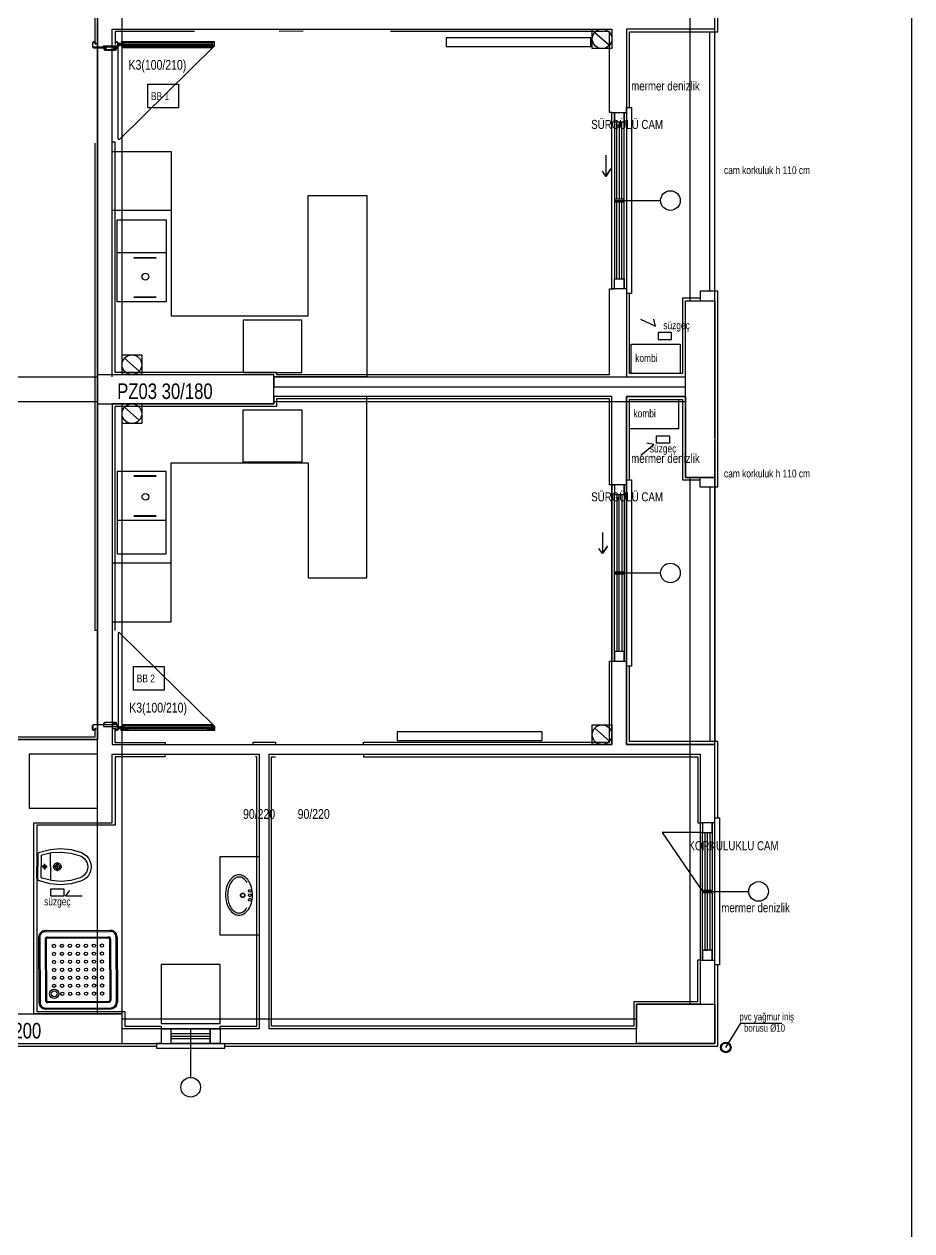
# Model space of a CAD drawing. Header units: centimetres. Extents: x 0 to 12309, y -30 to 2970.
# Drawn here: x 1694 to 2147, y 586 to 1201 of the extents above; entities that cross this region are included whole.
import ezdxf

# ---------------------------------------------------------------- set-up
doc = ezdxf.new("R2010")
doc.units = ezdxf.units.CM
doc.layers.add('SCOTT-CERCEVE', color=7, linetype='Continuous')
doc.layers.add('SCOTT-MIMARI', color=8, linetype='Continuous')

msp = doc.modelspace()

# ---------------------------------------------------------------- linework, layer by layer
at = {"layer": 'SCOTT-CERCEVE'}
msp.add_line((2146.7, 0), (2146.7, 2970), dxfattribs=at)
at = {"layer": 'SCOTT-MIMARI'}
for p, q in [((1741.8, 1191.23), (1741.53, 1191.23)), ((1741.53, 1190.95), (1743.13, 1190.95)), ((1741.8, 1190.67), (1741.53, 1190.67)), ((1741.53, 1142.82), (1741.53, 1189.8)), ((1742.33, 1190.15), (1742.33, 1191.75)), ((1742.84, 1190.64), (1743.18, 1190.64)), ((1742.87, 1191.19), (1743.18, 1191.19)), ((1744.13, 1190.2), (1744.18, 1190.2)), ((1744.53, 1190.85), (1789.41, 1190.85)), ((1789.81, 1190.2), (1789.76, 1190.2)), ((1766.13, 1084.55), (1741.13, 1084.55)), ((1749.53, 1082.33), (1760.91, 1082.33)), ((1749.53, 1082.03), (1760.91, 1082.03)), ((1760.91, 1062.08), (1749.53, 1062.08)), ((1760.91, 1061.78), (1749.53, 1061.78)), ((1760.91, 970.84), (1749.53, 970.84)), ((1760.91, 970.54), (1749.53, 970.54)), ((1749.53, 950.59), (1760.91, 950.59)), ((1749.53, 950.29), (1760.91, 950.29)), ((1766.13, 948.06), (1741.13, 948.06)), ((1741.53, 890.48), (1741.53, 843.5)), ((1741.8, 842.63), (1741.53, 842.63)), ((1741.53, 842.35), (1743.13, 842.35)), ((1741.8, 842.08), (1741.53, 842.08)), ((1742.33, 843.15), (1742.33, 841.55)), ((1742.84, 842.66), (1743.18, 842.66)), ((1742.87, 842.11), (1743.18, 842.11)), ((1744.13, 843.1), (1744.18, 843.1)), ((1744.53, 842.45), (1789.41, 842.45)), ((1789.81, 843.1), (1789.76, 843.1)), ((1700.05, 776.91), (1700.03, 771.51)), ((1700.56, 777.26), (1700.41, 777.26)), ((1700.56, 777.46), (1700.53, 771.51)), ((1702.3, 776.74), (1702.28, 771.5)), ((1707.03, 771.47), (1707.06, 778.53)), ((1700, 766.11), (1700.03, 771.51)), ((1700.5, 765.56), (1700.53, 771.51)), ((1702.25, 766.25), (1702.28, 771.5)), ((1702.81, 771.49), (1705.36, 771.48)), ((1704.03, 771.49), (1704.02, 770.09)), ((1704.03, 771.49), (1704.03, 772.89)), ((1707.03, 771.47), (1706.99, 764.41)), ((1708.27, 771.47), (1712.84, 771.44)), ((1710.53, 771.46), (1710.52, 769.23)), ((1710.53, 771.46), (1710.54, 773.68)), ((1700.5, 765.76), (1700.35, 765.76)), ((1704.31, 738.82), (1737.67, 739)), ((1701, 735.47), (1701.17, 702.11)), ((1701.55, 735.47), (1701.73, 702.11)), ((1704.32, 738.26), (1737.68, 738.44)), ((1704.34, 734.37), (1704.5, 703.24)), ((1704.89, 734.37), (1705.06, 703.24)), ((1705.44, 735.49), (1736.58, 735.65)), ((1705.45, 734.93), (1736.58, 735.1)), ((1737.14, 734.54), (1737.31, 703.41)), ((1737.7, 734.55), (1737.86, 703.41)), ((1740.47, 735.67), (1740.65, 702.32)), ((1741.03, 735.68), (1741.2, 702.32)), ((1705.62, 702.69), (1736.75, 702.85)), ((1705.62, 702.13), (1736.76, 702.29)), ((1704.52, 699.34), (1737.88, 699.52)), ((1704.53, 698.79), (1737.89, 698.96)), ((2051.7, 679.23), (2059.35, 691.65)), ((2059.35, 691.65), (2080.29, 691.65))]:
    msp.add_line(p, q, dxfattribs=at)
for points in [[(1731.25, 1603.06), (1731.09, 2193.81), (1656.09, 2193.81), (1656.09, 836.31), (1731.09, 836.31)], [(1993.59, 1531.31), (1993.59, 1456.31), (1731.09, 1456.31), (1731.09, 836.31), (1656.09, 836.31), (1656.09, 2193.81), (1731.09, 2193.81), (1731.09, 1604.31), (1743.59, 1604.31), (1743.59, 1531.31), (1993.59, 1531.31)], [(2046.09, 1198.81), (2046.09, 1356.31), (2001.09, 1356.31), (2001.09, 1676.31), (2046.09, 1676.31), (2046.09, 1698.81)], [(1731.09, 1191.31), (1729.84, 1191.31), (1729.84, 1456.31), (1731.09, 1456.31)], [(1731.09, 836.31), (1731.09, 1451.31)], [(2033.59, 1060.06), (2033.59, 1341.31)], [(2046.09, 1060.06), (2046.09, 1341.31)], [(1731.09, 1022.56), (1731.09, 1321.31)], [(1743.59, 1022.56), (1743.59, 1321.31)], [(2001.09, 1158.81), (2002.59, 1158.81), (2002.59, 1197.31), (2046.09, 1197.31), (2047.59, 1197.31), (2047.59, 1236.31)], [(1731.09, 1022.56), (1738.59, 1022.56), (1738.59, 1197.54), (1738.59, 1198.79), (1993.59, 1198.81)], [(1780.61, 1197.54), (1740.11, 1197.54), (1740.03, 1191.11)], [(1836.01, 1197.66), (1823.81, 1197.63)], [(1993.59, 1156.31), (1992.34, 1156.31), (1992.34, 1197.56), (1880.58, 1197.56)], [(1993.59, 1198.81), (1993.59, 1188.81), (1983.59, 1188.81), (1983.59, 1198.81), (1993.59, 1198.81)], [(1984.83, 1197.11), (1992.34, 1190.51)], [(2046.09, 1198.81), (2001.09, 1198.81), (2001.09, 1041.31), (2001.09, 1021.31), (2031.09, 1021.31), (2031.09, 1060.06), (2046.09, 1060.06)], [(2001.09, 1021.31), (2031.09, 1021.31), (2031.09, 1060.06), (2038.3, 1060.06), (2038.59, 1060.06), (2038.59, 1060.06), (2046.09, 1060.06), (2046.09, 1198.81), (2001.09, 1198.81), (2001.09, 1021.31)], [(2043.59, 1065.06), (2043.59, 1197.31)], [(2046.09, 1041.56), (2046.09, 1197.31)], [(2046.09, 1041.56), (2046.09, 1197.31)], [(1729.53, 1192.1), (1729.03, 1192.1), (1729.53, 1192.1), (1729.83, 1191.8), (1729.83, 1191.11), (1730.03, 1191.11), (1730.03, 1191.8), (1729.53, 1192.3), (1729.03, 1192.3), (1728.53, 1191.8), (1728.53, 1189.8), (1729.03, 1189.3), (1734.56, 1189.3), (1734.56, 1189.5), (1729.03, 1189.5), (1728.73, 1189.8), (1728.73, 1191.8), (1729.03, 1192.1)], [(1741, 1190.31), (1741, 1189.56), (1734.02, 1189.56), (1734.02, 1190.31), (1741, 1190.31)], [(1739.37, 1189.3), (1741.03, 1189.3), (1741.53, 1189.8), (1741.53, 1191.8), (1741.03, 1192.3), (1740.53, 1192.3), (1740.03, 1191.8), (1740.03, 1191.11), (1740.23, 1191.11), (1740.23, 1191.8), (1740.53, 1192.1), (1741.03, 1192.1), (1741.33, 1191.8), (1741.33, 1189.8), (1741.03, 1189.5), (1739.17, 1189.5), (1739.17, 1188.3), (1740.31, 1188.3), (1740.31, 1188.25), (1734.78, 1188.25), (1734.48, 1188.55), (1734.48, 1188.8), (1734.78, 1189.1), (1735.62, 1189.1), (1735.62, 1189.3), (1734.78, 1189.3), (1734.28, 1188.8), (1734.28, 1188.55), (1734.78, 1188.05), (1740.31, 1188.05), (1740.31, 1188.5), (1739.37, 1188.5), (1739.37, 1189.3)], [(1740.37, 1188.55), (1740.58, 1188.28), (1740.63, 1188.08), (1740.63, 1188.55), (1740.63, 1189.25), (1739.44, 1189.25), (1739.44, 1188.55), (1740.37, 1188.55)], [(1740.33, 1188.65), (1740.26, 1189.15), (1740.53, 1189.15), (1740.53, 1188.59), (1740.39, 1188.65), (1740.37, 1188.65), (1740.33, 1188.65)], [(1790.76, 1190.2), (1742.33, 1142.51), (1741.53, 1142.51)], [(1790.66, 1192.25), (1790.66, 1190.3), (1789.81, 1190.3), (1789.81, 1190.2), (1790.76, 1190.2), (1790.76, 1192.35), (1743.18, 1192.35), (1743.18, 1190.2), (1744.13, 1190.2), (1744.13, 1190.3), (1743.28, 1190.3), (1743.28, 1192.25), (1790.66, 1192.25)], [(1743.28, 1190.55), (1744.23, 1190.55), (1744.23, 1192.15), (1743.28, 1192.15)], [(1790.51, 1190.45), (1789.66, 1190.45), (1789.66, 1189.45), (1744.28, 1189.45), (1744.28, 1190.45), (1743.43, 1190.45), (1743.43, 1190.35), (1744.18, 1190.35), (1744.18, 1189.35), (1789.76, 1189.35), (1789.76, 1190.35), (1790.51, 1190.35), (1790.51, 1190.45)], [(1744.53, 1192), (1746.83, 1192), (1746.83, 1192.2), (1744.33, 1192.2), (1744.33, 1189.5), (1746.83, 1189.5), (1746.83, 1189.7), (1744.53, 1189.7), (1744.53, 1192)], [(1787.06, 1192.2), (1787.06, 1191.95), (1789.36, 1191.95), (1789.36, 1191.6), (1744.58, 1191.6), (1744.58, 1191.95), (1746.88, 1191.95), (1746.88, 1192.2), (1787.06, 1192.2)], [(1787.06, 1189.75), (1789.36, 1189.75), (1789.36, 1190.1), (1744.58, 1190.1), (1744.58, 1189.75), (1746.88, 1189.75), (1746.88, 1189.5), (1787.06, 1189.5), (1787.06, 1189.75)], [(1789.61, 1192.2), (1787.11, 1192.2), (1787.11, 1192), (1789.41, 1192), (1789.41, 1189.7), (1787.11, 1189.7), (1787.11, 1189.5), (1789.61, 1189.5), (1789.61, 1192.2)], [(1790.66, 1190.55), (1789.71, 1190.55), (1789.71, 1192.15), (1790.66, 1192.15)], [(1908.93, 1194.27), (1908.93, 1189.89), (1982.82, 1189.89), (1982.82, 1194.27), (1908.93, 1194.27)], [(1756.71, 1170.74), (1772.3, 1170.74), (1772.3, 1158.61), (1756.71, 1158.61), (1756.71, 1170.74)], [(2001.09, 1156.31), (2001.09, 1158.81), (2003.59, 1158.81), (2003.59, 1086.31), (2003.59, 1063.81), (2001.09, 1063.81)], [(1993.59, 1066.31), (1993.59, 1156.31), (2001.09, 1156.31), (2001.09, 1066.31), (1993.59, 1066.31), (1994.84, 1066.31), (1994.84, 1071.31), (1999.84, 1071.31), (1999.84, 1066.31), (1999.84, 1156.31), (1999.84, 1151.31), (1994.84, 1151.31), (1994.84, 1156.31), (1994.84, 1071.31), (1996.09, 1071.31), (1996.09, 1110.68)], [(1996.09, 1111.93), (1996.09, 1151.31)], [(1997.34, 1151.31), (1997.34, 1111.93)], [(1998.59, 1111.93), (1998.59, 1151.31)], [(1731.09, 891.99), (1729.84, 891.99), (1729.83, 1140.62)], [(1738.59, 1141.31), (1739.84, 1141.31), (1739.84, 1023.81), (1822.34, 1023.81), (1822.34, 1022.56), (1992.34, 1022.56), (1992.34, 1066.31), (1993.59, 1066.31)], [(1738.59, 1136.31), (1768.59, 1136.31), (1768.59, 1106.31), (1738.59, 1106.31)], [(1738.59, 1136.31), (1768.59, 1136.31), (1768.59, 1052.56), (1838.59, 1052.56), (1838.59, 1113.81), (1868.59, 1113.81), (1868.59, 1021.31), (1821.09, 1021.31)], [(1990.54, 1134.5), (1990.54, 1123.61), (1993.09, 1127.43), (1990.54, 1123.61), (1988.8, 1126.28)], [(1990.54, 1134.5), (1990.54, 1123.61)], [(1738.59, 1021.31), (1738.59, 1111.31)], [(1994.84, 1110.68), (1999.84, 1110.68), (1999.84, 1111.93), (1994.84, 1111.93), (1994.84, 1110.68)], [(1994.84, 1111.31), (2018.46, 1111.31)], [(1997.34, 1110.68), (1997.34, 1071.31), (1998.59, 1071.31), (1998.59, 1110.68)], [(1741.13, 1059.55), (1741.13, 1101.55), (1766.13, 1101.55), (1766.13, 1059.55), (1741.13, 1059.55)], [(2038.59, 1061.56), (2029.59, 1061.56), (2029.59, 1034.06), (2029.59, 1023.06), (2002.59, 1023.06), (2002.59, 1063.81)], [(2046.09, 1060.06), (2046.09, 970.06), (2031.09, 970.06), (2031.09, 1060.06), (2046.09, 1060.06)], [(2046.09, 1040.06), (2046.09, 1065.06), (2038.59, 1065.06), (2038.59, 1060.06)], [(2046.09, 988.81), (2046.09, 965.31), (2047.59, 965.31), (2047.59, 1040.06), (2047.59, 1065.06), (2046.09, 1065.06)], [(1805.4, 1023.63), (1835.4, 1023.63), (1835.4, 1050.27), (1805.4, 1050.27), (1805.4, 1023.63)], [(2008.12, 1050.75), (2015.9, 1047.25), (2014.97, 1050.71)], [(2023.95, 1044.06), (2017.25, 1044.06), (2017.25, 1040.36), (2023.95, 1040.36), (2023.95, 1044.06)], [(2003.5, 1038.06), (2028.5, 1038.06), (2028.5, 1023.06), (2003.5, 1023.06), (2003.5, 1038.06)], [(2046.09, 990.06), (2046.09, 1040.06)], [(1753.59, 1032.56), (1753.59, 1022.56), (1743.59, 1022.56), (1743.59, 1032.56), (1753.59, 1032.56)], [(1744.83, 1030.86), (1752.34, 1024.26)], [(1731.09, 1007.56), (1731.09, 1022.56)], [(1731.09, 1022.56), (1821.09, 1022.56)], [(1821.09, 1007.56), (1821.09, 1022.56)], [(1656.09, 1021.31), (1731.09, 1021.31)], [(1821.09, 1021.31), (2031.09, 1021.31)], [(1821.09, 1021.31), (1821.09, 1016.31), (2031.09, 1016.31)], [(1993.59, 1011.31), (1821.09, 1011.31), (1821.09, 1007.56), (1738.59, 1007.56), (1738.59, 833.81), (1993.59, 833.81), (1993.59, 1011.31)], [(1738.59, 896.31), (1768.59, 896.31), (1768.59, 977.56), (1838.59, 977.56), (1838.59, 918.81), (1868.59, 918.81), (1868.59, 1011.31), (1821.09, 1011.31)], [(1993.59, 966.31), (1992.34, 966.31), (1992.34, 1010.06), (1822.34, 1010.06), (1822.34, 1007.56)], [(2046.09, 833.81), (2001.09, 833.81), (2001.09, 1011.31), (2001.09, 1011.31), (2031.09, 1011.31), (2031.09, 970.06), (2046.09, 970.06)], [(2001.09, 1011.31), (2001.09, 833.81), (2046.09, 833.81), (2046.09, 970.06), (2038.59, 970.06), (2038.59, 970.06), (2031.09, 970.06), (2031.09, 1011.31), (2001.09, 1011.31)], [(2001.09, 968.81), (2002.59, 968.81), (2002.59, 1009.81), (2029.59, 1009.81), (2029.59, 968.81), (2038.59, 968.81)], [(2002.59, 1009.81), (2027.59, 1009.81), (2027.59, 994.81), (2002.59, 994.81), (2002.59, 1009.81)], [(1656.09, 1008.81), (1731.09, 1008.81)], [(1731.09, 1007.56), (1821.09, 1007.56)], [(1731.09, 696.31), (1731.09, 1007.56)], [(1738.59, 1007.56), (1738.59, 921.31)], [(1822.34, 1007.56), (1822.34, 1006.31), (1739.84, 1006.31), (1739.84, 891.99)], [(1743.59, 696.31), (1743.59, 1007.56)], [(1753.59, 1007.56), (1753.59, 997.56), (1743.59, 997.56), (1743.59, 1007.56), (1753.59, 1007.56)], [(1744.83, 1005.86), (1752.34, 999.26)], [(1805.4, 1004.51), (1835.4, 1004.51), (1835.4, 977.87), (1805.4, 977.87), (1805.4, 1004.51)], [(1821.09, 1008.81), (2031.09, 1008.81)], [(2008.4, 981.33), (2014.98, 986.76), (2011.47, 987.47)], [(2022.99, 987.5), (2016.29, 987.5), (2016.29, 991.2), (2022.99, 991.2), (2022.99, 987.5)], [(2046.09, 990.06), (2046.09, 965.06), (2038.59, 965.06), (2038.59, 970.06)], [(2046.09, 835.31), (2046.09, 988.81)], [(2046.09, 988.81), (2046.09, 835.31)], [(1741.13, 973.06), (1741.13, 931.06), (1766.13, 931.06), (1766.13, 973.06), (1741.13, 973.06)], [(2001.09, 966.31), (2001.09, 968.81), (2003.59, 968.81), (2003.59, 896.31), (2003.59, 873.81), (2001.09, 873.81)], [(2033.59, 701.31), (2033.59, 970.06)], [(2046.09, 701.31), (2046.09, 970.06)], [(1993.59, 966.31), (1993.59, 876.31), (2001.09, 876.31), (2001.09, 966.31), (1993.59, 966.31), (1994.84, 966.31), (1994.84, 961.31), (1999.84, 961.31), (1999.84, 966.31), (1999.84, 876.31), (1999.84, 881.31), (1994.84, 881.31), (1994.84, 876.31), (1994.84, 961.31), (1996.09, 961.31), (1996.09, 921.93)], [(1997.34, 921.93), (1997.34, 961.31), (1998.59, 961.31), (1998.59, 921.93)], [(2043.51, 965.06), (2043.59, 835.31)], [(1988.71, 942.03), (1988.71, 931.15), (1991.26, 934.97), (1988.71, 931.15), (1986.97, 933.81)], [(1988.71, 942.03), (1988.71, 931.15)], [(1738.59, 896.31), (1768.59, 896.31), (1768.59, 926.31), (1738.59, 926.31)], [(1994.84, 921.93), (1999.84, 921.93), (1999.84, 920.68), (1994.84, 920.68), (1994.84, 921.93)], [(1994.84, 921.31), (2018.46, 921.31)], [(1996.09, 920.68), (1996.09, 881.31)], [(1997.34, 881.31), (1997.34, 920.68)], [(1998.59, 920.68), (1998.59, 881.31)], [(1790.76, 843.1), (1742.33, 890.79), (1741.53, 890.79)], [(1866.86, 833.81), (1866.85, 835.06), (1992.35, 835.06), (1992.35, 876.31), (1993.59, 876.31)], [(1749.47, 873.63), (1765.06, 873.63), (1765.06, 861.5), (1749.47, 861.5), (1749.47, 873.63)], [(2047.59, 796.31), (2047.59, 833.81), (2047.59, 835.31), (2002.59, 835.31), (2002.59, 873.81)], [(1729.53, 841.2), (1729.03, 841.2), (1729.53, 841.2), (1729.83, 841.5), (1729.83, 842.19), (1730.03, 842.19), (1730.03, 841.5), (1729.53, 841), (1729.03, 841), (1728.53, 841.5), (1728.53, 843.5), (1729.03, 844), (1734.56, 844), (1734.56, 843.8), (1729.03, 843.8), (1728.73, 843.5), (1728.73, 841.5), (1729.03, 841.2)], [(1741, 842.99), (1741, 843.74), (1734.02, 843.74), (1734.02, 842.99), (1741, 842.99)], [(1739.37, 844), (1741.03, 844), (1741.53, 843.5), (1741.53, 841.5), (1741.03, 841), (1740.53, 841), (1740.03, 841.5), (1740.03, 842.19), (1740.23, 842.19), (1740.23, 841.5), (1740.53, 841.2), (1741.03, 841.2), (1741.33, 841.5), (1741.33, 843.5), (1741.03, 843.8), (1739.17, 843.8), (1739.17, 845), (1740.31, 845), (1740.31, 845.05), (1734.78, 845.05), (1734.48, 844.75), (1734.48, 844.5), (1734.78, 844.2), (1735.62, 844.2), (1735.62, 844), (1734.78, 844), (1734.28, 844.5), (1734.28, 844.75), (1734.78, 845.25), (1740.31, 845.25), (1740.31, 844.8), (1739.37, 844.8), (1739.37, 844)], [(1740.37, 844.75), (1740.58, 845.02), (1740.63, 845.22), (1740.63, 844.75), (1740.63, 844.05), (1739.44, 844.05), (1739.44, 844.75), (1740.37, 844.75)], [(1740.33, 844.65), (1740.26, 844.15), (1740.53, 844.15), (1740.53, 844.72), (1740.39, 844.65), (1740.37, 844.65), (1740.33, 844.65)], [(1790.51, 842.85), (1789.66, 842.85), (1789.66, 843.85), (1744.28, 843.85), (1744.28, 842.85), (1743.43, 842.85), (1743.43, 842.95), (1744.18, 842.95), (1744.18, 843.95), (1789.76, 843.95), (1789.76, 842.95), (1790.51, 842.95), (1790.51, 842.85)], [(1744.53, 841.3), (1746.83, 841.3), (1746.83, 841.1), (1744.33, 841.1), (1744.33, 843.8), (1746.83, 843.8), (1746.83, 843.6), (1744.53, 843.6), (1744.53, 841.3)], [(1787.06, 843.55), (1789.36, 843.55), (1789.36, 843.2), (1744.58, 843.2), (1744.58, 843.55), (1746.88, 843.55), (1746.88, 843.8), (1787.06, 843.8), (1787.06, 843.55)], [(1789.61, 841.1), (1787.11, 841.1), (1787.11, 841.3), (1789.41, 841.3), (1789.41, 843.6), (1787.11, 843.6), (1787.11, 843.8), (1789.61, 843.8), (1789.61, 841.1)], [(1993.59, 843.81), (1993.59, 833.81), (1983.59, 833.81), (1983.59, 843.81), (1993.59, 843.81)], [(1656.09, 841.99), (1657.32, 842.22), (1657.32, 837.72), (1729.82, 837.72), (1729.83, 841.85)], [(1738.59, 841.99), (1739.83, 841.87), (1739.83, 834.87), (1765.51, 834.87), (1765.51, 833.81)], [(1790.66, 841.05), (1790.66, 843), (1789.81, 843), (1789.81, 843.1), (1790.76, 843.1), (1790.76, 840.95), (1743.18, 840.95), (1743.18, 843.1), (1744.13, 843.1), (1744.13, 843), (1743.28, 843), (1743.28, 841.05), (1790.66, 841.05)], [(1743.28, 842.75), (1744.23, 842.75), (1744.23, 841.15), (1743.28, 841.15)], [(1787.06, 841.1), (1787.06, 841.35), (1789.36, 841.35), (1789.36, 841.7), (1744.58, 841.7), (1744.58, 841.35), (1746.88, 841.35), (1746.88, 841.1), (1787.06, 841.1)], [(1790.66, 842.75), (1789.71, 842.75), (1789.71, 841.15), (1790.66, 841.15)], [(1884.06, 840.22), (1884.06, 835.84), (1957.95, 835.84), (1957.95, 840.22), (1884.06, 840.22)], [(1984.83, 842.11), (1992.34, 835.51)], [(1341.09, 833.81), (1341.09, 681.31), (2046.09, 681.31), (2046.09, 833.81)], [(1810.51, 833.81), (1810.51, 835.06), (1821.85, 835.06), (1821.86, 834.17)], [(1696.09, 801.31), (1731.09, 801.31), (1731.09, 828.81), (1696.09, 828.81), (1696.09, 801.31)], [(1698.59, 793.81), (1738.59, 793.81), (1738.59, 828.81), (1813.59, 828.81), (1813.59, 688.81), (1743.59, 688.81), (1743.59, 696.31), (1698.59, 696.31), (1698.59, 728.81), (1698.59, 728.81), (1698.59, 793.81)], [(1765.5, 828.81), (1765.49, 827.56), (1739.99, 827.56), (1739.99, 792.56), (1699.99, 792.56), (1699.99, 697.56), (1744.99, 697.56), (1744.99, 690.06), (1763.59, 690.06), (1763.59, 688.81)], [(1793.59, 688.81), (1793.59, 690.06), (1812.34, 690.06), (1812.34, 827.56), (1811.66, 827.56)], [(1818.59, 828.81), (2038.59, 828.81), (2038.59, 701.31), (2006.09, 701.31), (2006.09, 688.81), (1818.59, 688.81), (1818.59, 828.81)], [(2038.59, 723.81), (2037.34, 723.81), (2037.34, 702.56), (2004.84, 702.56), (2004.84, 690.06), (1819.84, 690.06), (1819.84, 827.56), (1821.87, 827.56)], [(1866.87, 828.81), (1866.87, 827.56), (2037.37, 827.56), (2037.37, 793.81), (2038.59, 793.81)], [(2046.09, 793.81), (2046.09, 796.31), (2048.59, 796.31), (2048.59, 723.81), (2048.59, 721.31), (2046.09, 721.31)], [(2039.84, 788.81), (2019.26, 788.81), (2039.84, 758.81)], [(2038.59, 793.81), (2038.59, 723.81), (2046.09, 723.81), (2046.09, 793.81), (2038.59, 793.81), (2039.84, 793.81), (2039.84, 788.81), (2044.84, 788.81), (2044.84, 793.81), (2044.84, 723.81), (2044.84, 728.81), (2039.84, 728.81), (2039.84, 723.81), (2039.84, 788.81), (2041.09, 788.81), (2041.09, 759.43)], [(2042.34, 759.43), (2042.34, 788.81), (2043.59, 788.81), (2043.59, 759.43)], [(1700.05, 776.91), (1700.06, 776.99), (1700.09, 777.06), (1700.13, 777.13), (1700.19, 777.18), (1700.25, 777.22), (1700.33, 777.25), (1700.41, 777.26)], [(1700.56, 777.46), (1700.59, 777.76), (1700.68, 778.05), (1700.83, 778.31), (1701.03, 778.54), (1701.27, 778.72), (1701.54, 778.86)], [(1701.54, 778.86), (1706.8, 780.26), (1712.22, 780.7), (1717.64, 780.14), (1722.86, 778.62)], [(1702.3, 776.74), (1702.32, 776.9), (1702.37, 777.04), (1702.45, 777.18), (1702.55, 777.29), (1702.67, 777.39), (1702.81, 777.45)], [(1702.81, 777.45), (1707.62, 778.62), (1712.56, 778.94), (1717.48, 778.39), (1722.22, 776.99)], [(1722.22, 776.99), (1723.29, 776.44), (1724.22, 775.69), (1724.99, 774.77), (1725.56, 773.72), (1725.91, 772.57), (1726.03, 771.38)], [(1722.86, 778.62), (1724.24, 777.91), (1725.45, 776.95), (1726.44, 775.76), (1727.18, 774.39), (1727.63, 772.91), (1727.78, 771.37)], [(1813.59, 736.58), (1793.59, 736.58), (1793.59, 776.58), (1813.59, 776.58)], [(1703.15, 771.49), (1703.17, 771.68), (1703.23, 771.85), (1703.32, 772.01), (1703.45, 772.14), (1703.59, 772.25), (1703.76, 772.32), (1703.94, 772.36), (1704.12, 772.36), (1704.3, 772.32), (1704.47, 772.24), (1704.62, 772.14), (1704.74, 772), (1704.83, 771.84), (1704.88, 771.67), (1704.9, 771.48)], [(1704.9, 771.48), (1704.88, 771.3), (1704.82, 771.13), (1704.73, 770.97), (1704.61, 770.84), (1704.46, 770.73), (1704.29, 770.66), (1704.11, 770.62), (1703.93, 770.62), (1703.75, 770.66), (1703.59, 770.73), (1703.44, 770.84), (1703.32, 770.98), (1703.23, 771.14), (1703.17, 771.31), (1703.15, 771.49)], [(1708.65, 771.47), (1708.7, 771.85), (1708.82, 772.23), (1709.02, 772.57), (1709.28, 772.86), (1709.6, 773.08), (1709.96, 773.24), (1710.34, 773.32), (1710.73, 773.32), (1711.12, 773.24), (1711.47, 773.07), (1711.79, 772.84), (1712.05, 772.55), (1712.24, 772.21), (1712.36, 771.84), (1712.4, 771.45)], [(1712.4, 771.45), (1712.36, 771.06), (1712.24, 770.68), (1712.04, 770.35), (1711.77, 770.06), (1711.46, 769.83), (1711.1, 769.67), (1710.71, 769.59), (1710.32, 769.59), (1709.94, 769.68), (1709.58, 769.84), (1709.27, 770.07), (1709, 770.36), (1708.81, 770.7), (1708.69, 771.08), (1708.65, 771.47)], [(1709.38, 771.46), (1709.4, 771.7), (1709.48, 771.93), (1709.6, 772.14), (1709.76, 772.31), (1709.96, 772.45), (1710.18, 772.55), (1710.41, 772.6), (1710.65, 772.6), (1710.89, 772.55), (1711.11, 772.45), (1711.3, 772.31), (1711.46, 772.13), (1711.58, 771.92), (1711.65, 771.69), (1711.68, 771.45)], [(1711.68, 771.45), (1711.65, 771.21), (1711.58, 770.98), (1711.45, 770.78), (1711.29, 770.6), (1711.1, 770.46), (1710.88, 770.36), (1710.64, 770.31), (1710.4, 770.31), (1710.17, 770.36), (1709.95, 770.46), (1709.75, 770.61), (1709.59, 770.78), (1709.47, 770.99), (1709.4, 771.22), (1709.38, 771.46)], [(1726.03, 771.38), (1725.9, 770.18), (1725.54, 769.04), (1724.96, 767.99), (1724.18, 767.08), (1723.24, 766.34), (1722.16, 765.8)], [(1727.78, 771.37), (1727.61, 769.83), (1727.15, 768.35), (1726.4, 766.99), (1725.39, 765.82), (1724.17, 764.86), (1722.79, 764.17)], [(1700.35, 765.76), (1700.27, 765.77), (1700.2, 765.79), (1700.13, 765.83), (1700.08, 765.89), (1700.03, 765.96), (1700.01, 766.03), (1700, 766.11)], [(1701.47, 764.15), (1701.19, 764.28), (1700.96, 764.47), (1700.76, 764.7), (1700.62, 764.97), (1700.53, 765.26), (1700.5, 765.56)], [(1722.79, 764.17), (1717.55, 762.7), (1712.13, 762.2), (1706.71, 762.69), (1701.47, 764.15)], [(1702.75, 765.54), (1702.61, 765.61), (1702.49, 765.7), (1702.39, 765.82), (1702.31, 765.95), (1702.27, 766.1), (1702.25, 766.25)], [(1722.16, 765.8), (1717.4, 764.45), (1712.48, 763.95), (1707.55, 764.32), (1702.75, 765.54)], [(1798.44, 764.29), (1797.98, 763.55), (1797.57, 762.77), (1797.23, 761.96), (1796.96, 761.12)], [(1799.35, 763.68), (1798.93, 763.01), (1798.57, 762.3), (1798.26, 761.57), (1798.01, 760.82)], [(1800.85, 766.58), (1800.16, 766.11), (1799.53, 765.57), (1798.95, 764.96), (1798.44, 764.29)], [(1801.42, 765.65), (1800.83, 765.24), (1800.28, 764.77), (1799.78, 764.25), (1799.35, 763.68)], [(1803.34, 767.27), (1802.69, 767.23), (1802.05, 767.1), (1801.43, 766.88), (1800.85, 766.58)], [(1803.33, 766.18), (1802.83, 766.14), (1802.34, 766.04), (1801.87, 765.88), (1801.42, 765.65)], [(1805.23, 765.62), (1804.79, 765.86), (1804.32, 766.03), (1803.83, 766.14), (1803.33, 766.18)], [(1805.81, 766.55), (1805.23, 766.86), (1804.62, 767.08), (1803.99, 767.22), (1803.34, 767.27)], [(1807.43, 763.38), (1806.98, 764.03), (1806.46, 764.63), (1805.87, 765.16), (1805.23, 765.62)], [(1808.19, 764.22), (1807.69, 764.9), (1807.12, 765.51), (1806.49, 766.07), (1805.81, 766.55)], [(1809.63, 761.03), (1809.36, 761.87), (1809.03, 762.69), (1808.64, 763.47), (1808.19, 764.22)], [(1713.84, 756.37), (1707.14, 756.37), (1707.14, 760.07), (1713.84, 760.07), (1713.84, 756.37)], [(1723.17, 756.49), (1714.65, 756.49), (1716.91, 759.27)], [(1796.96, 761.12), (1796.71, 760.12), (1796.53, 759.1), (1796.42, 758.07), (1796.37, 757.04)], [(1798.01, 760.82), (1797.78, 759.89), (1797.61, 758.95), (1797.51, 757.99), (1797.47, 757.03)], [(1810.15, 756.94), (1810.13, 757.98), (1810.03, 759.01), (1809.86, 760.03), (1809.63, 761.03)], [(2039.84, 759.43), (2044.84, 759.43), (2044.84, 758.18), (2039.84, 758.18), (2039.84, 759.43)], [(2039.84, 758.81), (2063.46, 758.81)], [(2041.09, 758.18), (2041.09, 728.81), (2042.34, 728.81), (2042.34, 758.18)], [(2043.59, 758.18), (2043.59, 728.81)], [(1796.37, 757.04), (1796.4, 756), (1796.5, 754.97), (1796.67, 753.95), (1796.9, 752.95)], [(1796.9, 752.95), (1797.17, 752.11), (1797.5, 751.29), (1797.89, 750.51), (1798.34, 749.76)], [(1797.47, 757.03), (1797.49, 756.07), (1797.58, 755.11), (1797.74, 754.17), (1797.96, 753.23)], [(1797.96, 753.23), (1798.2, 752.48), (1798.49, 751.74), (1798.85, 751.04), (1799.25, 750.36)], [(1808.09, 749.69), (1808.55, 750.43), (1808.95, 751.21), (1809.3, 752.02), (1809.57, 752.86)], [(1809.57, 752.86), (1809.82, 753.86), (1810, 754.88), (1810.11, 755.91), (1810.15, 756.94)], [(1798.34, 749.76), (1798.84, 749.08), (1799.41, 748.47), (1800.04, 747.91), (1800.72, 747.43)], [(1799.25, 750.36), (1799.68, 749.78), (1800.17, 749.25), (1800.71, 748.77), (1801.3, 748.36)], [(1800.72, 747.43), (1801.29, 747.13), (1801.91, 746.9), (1802.54, 746.76), (1803.19, 746.71)], [(1801.3, 748.36), (1801.74, 748.12), (1802.21, 747.95), (1802.7, 747.84), (1803.2, 747.81)], [(1803.19, 746.71), (1803.84, 746.75), (1804.48, 746.88), (1805.1, 747.1), (1805.68, 747.4)], [(1803.2, 747.81), (1803.7, 747.84), (1804.19, 747.94), (1804.66, 748.1), (1805.11, 748.33)], [(1805.11, 748.33), (1805.76, 748.78), (1806.35, 749.31), (1806.88, 749.9), (1807.34, 750.55)], [(1805.68, 747.4), (1806.37, 747.87), (1807, 748.41), (1807.58, 749.02), (1808.09, 749.69)], [(1704.31, 738.82), (1703.57, 738.73), (1702.87, 738.48), (1702.24, 738.08), (1701.71, 737.55), (1701.32, 736.91), (1701.08, 736.21), (1701, 735.47)], [(1741.03, 735.68), (1740.94, 736.42), (1740.69, 737.12), (1740.29, 737.75), (1739.76, 738.28), (1739.12, 738.67), (1738.42, 738.92), (1737.67, 739)], [(1704.32, 738.26), (1703.7, 738.19), (1703.11, 737.98), (1702.59, 737.65), (1702.15, 737.2), (1701.82, 736.68), (1701.62, 736.09), (1701.55, 735.47)], [(1705.44, 735.49), (1705.2, 735.46), (1704.96, 735.38), (1704.75, 735.24), (1704.58, 735.07), (1704.45, 734.85), (1704.36, 734.62), (1704.34, 734.37)], [(1705.45, 734.93), (1705.32, 734.92), (1705.21, 734.88), (1705.1, 734.81), (1705.01, 734.72), (1704.95, 734.62), (1704.91, 734.5), (1704.89, 734.37)], [(1737.7, 734.55), (1737.67, 734.8), (1737.58, 735.03), (1737.45, 735.24), (1737.27, 735.41), (1737.06, 735.55), (1736.83, 735.63), (1736.58, 735.65)], [(1737.14, 734.54), (1737.13, 734.67), (1737.08, 734.79), (1737.02, 734.89), (1736.93, 734.98), (1736.82, 735.04), (1736.71, 735.08), (1736.58, 735.1)], [(1740.47, 735.67), (1740.4, 736.29), (1740.19, 736.88), (1739.86, 737.4), (1739.41, 737.84), (1738.88, 738.17), (1738.3, 738.37), (1737.68, 738.44)], [(1763.57, 691.5), (1793.57, 691.5), (1793.57, 721.5), (1763.57, 721.5), (1763.57, 691.5)], [(1796.09, 679.81), (2047.59, 679.81), (2047.59, 721.31)], [(1701.17, 702.11), (1701.26, 701.36), (1701.51, 700.66), (1701.91, 700.03), (1702.44, 699.5), (1703.08, 699.11), (1703.78, 698.87), (1704.53, 698.79)], [(1701.73, 702.11), (1701.8, 701.49), (1702.01, 700.9), (1702.34, 700.38), (1702.79, 699.94), (1703.32, 699.61), (1703.9, 699.41), (1704.52, 699.34)], [(1704.5, 703.24), (1704.53, 702.99), (1704.62, 702.75), (1704.75, 702.54), (1704.93, 702.37), (1705.14, 702.24), (1705.37, 702.16), (1705.62, 702.13)], [(1705.06, 703.24), (1705.07, 703.12), (1705.11, 703), (1705.18, 702.89), (1705.27, 702.81), (1705.38, 702.74), (1705.49, 702.7), (1705.62, 702.69)], [(1736.75, 702.85), (1736.88, 702.87), (1736.99, 702.91), (1737.1, 702.97), (1737.19, 703.06), (1737.25, 703.17), (1737.29, 703.29), (1737.31, 703.41)], [(1736.76, 702.29), (1737, 702.32), (1737.24, 702.41), (1737.45, 702.54), (1737.62, 702.72), (1737.75, 702.93), (1737.84, 703.16), (1737.86, 703.41)], [(1737.88, 699.52), (1738.5, 699.59), (1739.09, 699.8), (1739.61, 700.14), (1740.05, 700.58), (1740.38, 701.11), (1740.58, 701.7), (1740.65, 702.32)], [(1737.89, 698.96), (1738.63, 699.05), (1739.33, 699.3), (1739.96, 699.7), (1740.49, 700.23), (1740.88, 700.87), (1741.12, 701.58), (1741.2, 702.32)], [(1643.59, 696.31), (1743.59, 696.31)], [(1743.59, 681.31), (1743.59, 696.31)], [(2006.09, 681.31), (2006.09, 701.31), (2046.09, 701.31), (2046.09, 681.31), (2006.09, 681.31)], [(1743.59, 693.81), (2006.09, 693.81)], [(1763.59, 688.81), (1763.59, 681.31), (1768.59, 681.31), (1768.59, 688.81), (1763.59, 688.81), (1793.59, 688.81), (1793.59, 681.31), (1788.59, 681.31), (1788.59, 688.81), (1788.59, 681.31), (1768.59, 681.31)], [(1768.59, 686.31), (1788.59, 686.31)], [(1768.59, 685.06), (1788.59, 685.06)], [(1768.59, 683.81), (1788.59, 683.81)], [(1778.59, 688.81), (1778.59, 663.94)], [(1626.09, 679.81), (1761.09, 679.81)], [(1643.59, 681.31), (1743.59, 681.31)], [(1743.59, 681.31), (2006.09, 681.31)], [(1763.59, 681.31), (1761.09, 681.31), (1761.09, 678.81), (1793.59, 678.81), (1796.09, 678.81), (1796.09, 681.31)]]:
    msp.add_lwpolyline(points, dxfattribs=at)
for centre, radius in [((1988.59, 1193.81), 5), ((1742.33, 1190.95), 0.6), ((1742.33, 1190.95), 0.4), ((2023.46, 1111.31), 5), ((1755.49, 1072.47), 1.73), ((1748.59, 1027.56), 5), ((1748.59, 1002.56), 5), ((1755.49, 960.15), 1.73), ((2023.46, 921.31), 5), ((1988.59, 838.81), 5), ((1742.33, 842.35), 0.6), ((1742.33, 842.35), 0.4), ((2068.46, 758.81), 5), ((1805.14, 756.86), 1.15), ((1805.14, 756.86), 0.969), ((1808.77, 756.86), 0.713), ((1808.78, 759.17), 0.713), ((1808.75, 754.62), 0.713), ((1708.8, 731.06), 0.834), ((1708.82, 726.97), 0.834), ((1712.88, 731.07), 0.834), ((1712.9, 726.99), 0.834), ((1716.96, 731.09), 0.834), ((1716.98, 727.02), 0.834), ((1721.04, 731.11), 0.834), ((1721.06, 727.04), 0.834), ((1725.11, 731.13), 0.834), ((1725.13, 727.06), 0.834), ((1729.19, 731.16), 0.834), ((1729.21, 727.08), 0.834), ((1733.27, 731.18), 0.834), ((1733.29, 727.1), 0.834), ((1708.85, 722.9), 0.834), ((1712.92, 722.92), 0.834), ((1717, 722.94), 0.834), ((1721.08, 722.96), 0.834), ((1725.16, 722.98), 0.834), ((1729.23, 723), 0.834), ((1733.31, 723.03), 0.834), ((1708.87, 718.82), 0.834), ((1708.89, 714.75), 0.834), ((1712.95, 718.84), 0.834), ((1712.97, 714.77), 0.834), ((1717.02, 718.86), 0.834), ((1717.04, 714.79), 0.834), ((1721.1, 718.89), 0.834), ((1721.12, 714.81), 0.834), ((1725.18, 718.91), 0.834), ((1725.2, 714.83), 0.834), ((1729.25, 718.93), 0.834), ((1729.28, 714.85), 0.834), ((1733.33, 718.95), 0.834), ((1733.35, 714.88), 0.834), ((1708.93, 706.6), 2.36), ((1708.93, 706.6), 1.53), ((1708.91, 710.67), 0.834), ((1712.99, 710.69), 0.834), ((1717.07, 710.71), 0.834), ((1721.14, 710.74), 0.834), ((1725.22, 710.76), 0.834), ((1729.3, 710.78), 0.834), ((1733.37, 710.8), 0.834), ((1713.01, 706.62), 0.834), ((1717.09, 706.64), 0.834), ((1721.16, 706.66), 0.834), ((1725.24, 706.68), 0.834), ((1729.32, 706.7), 0.834), ((1733.4, 706.72), 0.834), ((2051.7, 679.23), 2.7), ((2051.7, 679.23), 2.25), ((1778.59, 658.94), 5)]:
    msp.add_circle(centre, radius, dxfattribs=at)

# ---------------------------------------------------------------- texts
at = {"layer": 'SCOTT-MIMARI', "width": 0.8}
for s, height, p in [('K3(100/210)', 5, (1746.9, 1178.03)), ('mermer denizlik', 4.6345, (2003.43, 1167.47)), ('BB 1', 3.994, (1758.33, 1162.56)), ('SÜRGÜLÜ CAM', 4.6345, (1983.04, 1147.82)), ('cam korkuluk h 110 cm', 3.9936, (2050.8, 1124.8)), ('süzgeç', 3.994, (2019.83, 1045.66)), ('kombi', 3.994, (2005.5, 1028.96)), ('PZ03 30/180', 7.9541, (1741.09, 1010.06)), ('kombi', 3.994, (2004.58, 1000.71)), ('süzgeç', 3.994, (2012.93, 982.82)), ('mermer denizlik', 4.6345, (2003.43, 977.47)), ('cam korkuluk h 110 cm', 3.9936, (2050.8, 970.03)), ('SÜRGÜLÜ CAM', 4.6345, (1983.04, 957.82)), ('BB 2', 3.994, (1751.09, 865.46)), ('K3(100/210)', 5, (1747.26, 850.09)), ('90/220', 5, (1805.32, 795.84)), ('90/220', 5, (1833.21, 795.85)), ('KORKULUKLU CAM', 4.6345, (2032.65, 779.84)), ('süzgeç', 3.994, (1703.78, 751.69)), ('mermer denizlik', 4.6345, (2049.43, 748.2)), ('pvc yağmur iniş', 3.75, (2058.67, 693.05)), ('PZ04 30/200', 7.9541, (1653.59, 683.81)), ('borusu %%c10', 3.75, (2061.02, 687.28))]:
    msp.add_text(s, height=height, dxfattribs=at).set_placement(p)

doc.saveas('drawing.dxf')
